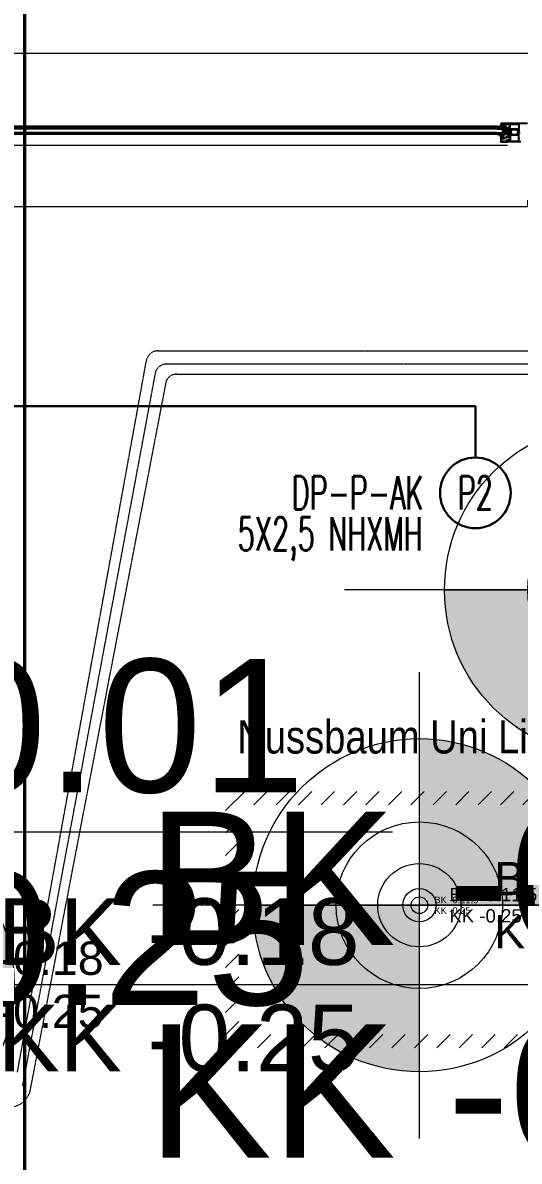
# Model space of a CAD drawing. Extents: x -9058 to 11890, y 0 to 6516.
# Drawn here: x 2071.5 to 2220.5, y 3475.4 to 3817.1 of the extents above; entities that cross this region are included whole.
import ezdxf
from ezdxf.enums import TextEntityAlignment as Align

# ---------------------------------------------------------------- set-up
doc = ezdxf.new("R2010")
doc.units = 0
doc.header["$MEASUREMENT"] = 0
for name, pattern in [('DOT2', [0.125, 0, -0.125]), ('HIDDEN', [0.375, 0.25, -0.125]), ('HIDDEN2', [4.7625, 3.175, -1.5875])]:
    doc.linetypes.add(name, pattern=pattern)
doc.layers.get('0').update_dxf_attribs({"color": 9, "lineweight": 9})
for name, color, linetype, lineweight in [('06D', 9, 'Continuous', 9), ('10', 9, 'Continuous', 9), ('15', 9, 'Continuous', 9), ('20', 9, 'DOT2', 9), ('21', 9, 'Continuous', 9), ('21 @ 1 (1)', 9, 'Continuous', 9), ('21 @ 10 (1)', 9, 'Continuous', 9), ('21 @ 10 (2)', 9, 'Continuous', 9), ('21 @ 2 (1)', 9, 'Continuous', 9), ('21 @ 20', 9, 'Continuous', 9), ('21 @ 5 (1)', 9, 'Continuous', 9), ('21 @ 5 (2)', 9, 'Continuous', 9), ('32-ekipman', 8, 'Continuous', 9), ('40A', 9, 'Continuous', 9), ('E-KABLO', 7, 'Continuous', 30), ('E-YAZI', 7, 'Continuous', 30)]:
    doc.layers.add(name, color=color, linetype=linetype, lineweight=lineweight)
doc.styles.add('Arial', font='arial.ttf', dxfattribs={"height": 2.5})
doc.styles.add('E-YAZI', font='txttw.shx')
doc.styles.add('MuuM_TEXT-STANDART', font='ARIALN.TTF')

# ---------------------------------------------------------------- blocks, each defined once
blk = doc.blocks.new('0a_elevationtarget-p')
h = blk.add_hatch(color=256)
h.paths.add_polyline_path([(2.5, 0, 0.414214), (0, 2.5), (0, 0)])
h.paths.add_polyline_path([(0, 0), (-2.5, 0, 0.414214), (0, -2.5)])
blk.add_line((0, -3.5), (0, 3.5))
blk.add_lwpolyline([(16.605, 0), (-4, 0)])
blk.add_circle((0, 0), 2.5)
at = {"layer": '40A'}
blk.add_lwpolyline([(-2.5, 0), (2.5, 0)], dxfattribs=at)
at = {"style": 'Arial'}
blk.add_attdef('BITMISKOT', text='', height=2, dxfattribs=at).set_placement((4.5, 0), align=Align.BOTTOM_LEFT)
blk.add_attdef('KABAKOT', text='', height=2, dxfattribs=at).set_placement((4.5, -0.592), align=Align.TOP_LEFT)
blk = doc.blocks.new('*U1259')
at = {"layer": '21 @ 10 (1)', "xscale": 10, "yscale": 10, "zscale": 10}
blk.add_blockref('0a_elevationtarget-p', (2248.09, 3646.88), dxfattribs=at).add_auto_attribs({'BITMISKOT': 'BK +0.10', 'KABAKOT': 'KK -0.25'})
at = {"layer": '21 @ 10 (2)', "xscale": 10, "yscale": 10, "zscale": 10}
blk.add_blockref('0a_elevationtarget-p', (2248.09, 3646.88), dxfattribs=at).add_auto_attribs({'BITMISKOT': 'BK +0.10', 'KABAKOT': 'KK -0.25'})
at = {"layer": '21 @ 20', "xscale": 20, "yscale": 20, "zscale": 20}
blk.add_blockref('0a_elevationtarget-p', (2248.09, 3646.88), dxfattribs=at)
blk = doc.blocks.new('*U1244')
at = {"layer": '21 @ 10 (1)', "xscale": 100, "yscale": 100, "zscale": 100}
blk.add_blockref('0a_elevationtarget-p', (-68111.7, -56259.1), dxfattribs=at).add_auto_attribs({'BITMISKOT': 'BK -0.18', 'KABAKOT': 'KK -0.25'})
at = {"layer": '21 @ 10 (2)', "xscale": 100, "yscale": 100, "zscale": 100}
blk.add_blockref('0a_elevationtarget-p', (-68111.7, -56259.1), dxfattribs=at).add_auto_attribs({'BITMISKOT': 'BK -0.18', 'KABAKOT': 'KK -0.25'})
at = {"layer": '21 @ 20', "xscale": 200, "yscale": 200, "zscale": 200}
blk.add_blockref('0a_elevationtarget-p', (-68111.7, -56259.1), dxfattribs=at).add_auto_attribs({'BITMISKOT': 'BK -0.18', 'KABAKOT': 'KK -0.25'})
at = {"layer": '21 @ 5 (1)', "xscale": 50, "yscale": 50, "zscale": 50}
blk.add_blockref('0a_elevationtarget-p', (-68111.7, -56259.1), dxfattribs=at).add_auto_attribs({'BITMISKOT': 'BK -0.18', 'KABAKOT': 'KK -0.25'})
at = {"layer": '21 @ 5 (2)', "xscale": 50, "yscale": 50, "zscale": 50}
blk.add_blockref('0a_elevationtarget-p', (-68111.7, -56259.1), dxfattribs=at).add_auto_attribs({'BITMISKOT': 'BK -0.18', 'KABAKOT': 'KK -0.25'})
blk = doc.blocks.new('*U1245')
at = {"layer": '21 @ 1 (1)', "xscale": 10, "yscale": 10, "zscale": 10}
blk.add_blockref('0a_elevationtarget-p', (-66395.2, -56020.1), dxfattribs=at).add_auto_attribs({'BITMISKOT': 'BK -0.11,5', 'KABAKOT': 'KK -0.25'})
at = {"layer": '21 @ 10 (1)', "xscale": 100, "yscale": 100, "zscale": 100}
blk.add_blockref('0a_elevationtarget-p', (-66395.2, -56020.1), dxfattribs=at).add_auto_attribs({'BITMISKOT': 'BK -0.11,5', 'KABAKOT': 'KK -0.25'})
at = {"layer": '21 @ 10 (2)', "xscale": 100, "yscale": 100, "zscale": 100}
blk.add_blockref('0a_elevationtarget-p', (-66395.2, -56020.1), dxfattribs=at).add_auto_attribs({'BITMISKOT': 'BK -0.11,5', 'KABAKOT': 'KK -0.25'})
at = {"layer": '21 @ 2 (1)', "xscale": 20, "yscale": 20, "zscale": 20}
blk.add_blockref('0a_elevationtarget-p', (-66395.2, -56020.1), dxfattribs=at).add_auto_attribs({'BITMISKOT': 'BK -0.11,5', 'KABAKOT': 'KK -0.25'})
at = {"layer": '21 @ 20', "xscale": 200, "yscale": 200, "zscale": 200}
blk.add_blockref('0a_elevationtarget-p', (-66395.2, -56020.1), dxfattribs=at)
at = {"layer": '21 @ 5 (1)', "xscale": 50, "yscale": 50, "zscale": 50}
blk.add_blockref('0a_elevationtarget-p', (-66395.2, -56020.1), dxfattribs=at).add_auto_attribs({'BITMISKOT': 'BK -0.11,5', 'KABAKOT': 'KK -0.25'})
at = {"layer": '21 @ 5 (2)', "xscale": 50, "yscale": 50, "zscale": 50}
blk.add_blockref('0a_elevationtarget-p', (-66395.2, -56020.1), dxfattribs=at).add_auto_attribs({'BITMISKOT': 'BK -0.11,5', 'KABAKOT': 'KK -0.25'})
blk = doc.blocks.new('*U1246')
at = {"layer": '21 @ 20', "xscale": 200, "yscale": 200, "zscale": 200}
blk.add_blockref('0a_elevationtarget-p', (-69797.3, -55801.2), dxfattribs=at).add_auto_attribs({'BITMISKOT': 'BK+0.01', 'KABAKOT': 'KK -0.25'})
blk = doc.blocks.new('p-mek-zemin')
h = blk.add_hatch()
h.set_pattern_fill('ANSI31', color=256, scale=15, angle=360, style=0)
h.set_pattern_definition([(45, (-68996.216, -61719.7), (-33.67596, 33.67596), [])])
h.paths.add_polyline_path([(-62047.1, -57928.4), (-62047.1, -57158.4), (-62247.1, -57158.4), (-62247.1, -56448.4), (-62047.1, -56448.4), (-62047.1, -55678.4), (-66977.1, -55678.4), (-66977.1, -56448.4), (-62427.1, -56448.4), (-62427.1, -57158.4), (-66977.1, -57158.4), (-66977.1, -57928.4)])
h.paths.add_polyline_path([(-62087.1, -57888.4), (-62087.1, -57198.4), (-62287.1, -57198.4), (-62287.1, -56408.4), (-62087.1, -56408.4), (-62087.1, -55718.4), (-66937.1, -55718.4), (-66937.1, -56408.4), (-62387.1, -56408.4), (-62387.1, -57198.4), (-66937.1, -57198.4), (-66937.1, -57888.4)], flags=16)
at = {"layer": '20', "linetype": 'HIDDEN', "lineweight": 0, "ltscale": 0.5}
for p, q in [((-67180.4, -54356.2), (-63520, -54356.2)), ((-67154.3, -54395.6), (-63520, -54395.6)), ((-67126.9, -54426.2), (-63520, -54426.2))]:
    blk.add_line(p, q, dxfattribs=at)
for points in [[(-67601.9, -56520.7), (-67215.3, -54388.7)], [(-67586, -56561.9), (-67186.1, -54415.9)], [(-67564.6, -56581.9), (-67154.1, -54443.9)]]:
    blk.add_lwpolyline(points, dxfattribs=at)
for centre, radius, start, end in [((-67180.4, -54391.2), 35, 90, 175.8832), ((-67154.3, -54430.6), 35, 90, 155.1932), ((-67123.7, -54461.2), 35, 90, 150.2945), ((-67627.8, -56559.2), 67.1, 282.039, 340.2496)]:
    blk.add_arc(centre, radius, start, end, dxfattribs=at)
at = {"layer": '21', "color": 6, "linetype": 'HIDDEN'}
for name in ['*U1246', '*U1245', '*U1244']:
    blk.add_blockref(name, (0, 0), dxfattribs=at)
at = {"layer": '21', "insert": (-66941.9, -55464.7), "char_height": 100, "width": 4098.824, "attachment_point": 1, "style": 'MuuM_TEXT-STANDART'}
blk.add_mtext('Nussbaum Uni Lift 3500 NT Plus (4700)+ Ön Takım Boşluk Test Cihazı', dxfattribs=at)

msp = doc.modelspace()

# ---------------------------------------------------------------- hatches: boundary and pattern name
at = {"layer": '06D', "lineweight": 25, "ltscale": 0.5}
h = msp.add_hatch(dxfattribs=at)
h.set_pattern_fill('ANSI31', color=256, scale=0.05, angle=450, style=0)
h.set_pattern_definition([(225, (69.3354, 133.83068), (-0.1122532015, 0.1122532015), [])])
edge = h.paths.add_edge_path(flags=16)
edge.add_arc((2215.68, 3786.36), 0.025, 270, 360)
edge.add_line((2215.7, 3786.36), (2215.7, 3786.46))
edge.add_arc((2215.68, 3786.46), 0.025, 0, 90)
edge.add_line((2215.68, 3786.49), (2215.5, 3786.49))
edge.add_arc((2215.5, 3786.46), 0.025, 90, 180)
edge.add_line((2215.47, 3786.46), (2215.47, 3786.36))
edge.add_arc((2215.5, 3786.36), 0.025, 180, 270)
edge.add_line((2215.5, 3786.34), (2215.68, 3786.34))
edge = h.paths.add_edge_path()
edge.add_arc((2215.87, 3786.37), 0.035, 180, 270, ccw=False)
edge.add_line((2215.84, 3786.37), (2215.84, 3786.45))
edge.add_arc((2215.85, 3786.45), 0.015, 137.8308, 180, ccw=False)
edge.add_line((2215.84, 3786.46), (2215.88, 3786.5))
edge.add_arc((2215.85, 3786.53), 0.04, 316.3869, 422.9563)
edge.add_line((2215.87, 3786.56), (2215.78, 3786.61))
edge.add_arc((2215.7, 3786.45), 0.175, 62.9563, 90)
edge.add_line((2215.7, 3786.63), (2215.47, 3786.63))
edge.add_arc((2215.47, 3786.45), 0.175, 90, 117.0437)
edge.add_line((2215.39, 3786.61), (2215.3, 3786.56))
edge.add_arc((2215.32, 3786.53), 0.04, 117.0437, 223.6131)
edge.add_line((2215.29, 3786.5), (2215.33, 3786.46))
edge.add_arc((2215.32, 3786.45), 0.015, 0, 42.1692, ccw=False)
edge.add_line((2215.34, 3786.45), (2215.34, 3786.37))
edge.add_arc((2215.3, 3786.37), 0.035, 270, 360, ccw=False)
edge.add_line((2215.3, 3786.33), (2215.02, 3786.33))
edge.add_arc((2215.02, 3786.29), 0.04, 90, 180)
edge.add_line((2214.98, 3786.29), (2214.98, 3786.15))
edge.add_arc((2215.03, 3786.15), 0.05, 180, 220.0348)
edge.add_line((2214.99, 3786.11), (2215.37, 3785.58))
edge.add_arc((2215.4, 3785.61), 0.04, 220.0348, 393.0043)
edge.add_line((2215.43, 3785.63), (2215.11, 3786.13))
edge.add_arc((2215.16, 3786.17), 0.06, 33.8544, 213.0043, ccw=False)
edge.add_line((2215.21, 3786.2), (2216.05, 3786.2))
edge.add_arc((2216.05, 3786.24), 0.04, 270, 360)
edge.add_line((2216.09, 3786.24), (2216.09, 3786.29))
edge.add_arc((2216.05, 3786.29), 0.04, 360, 450)
edge.add_line((2216.05, 3786.33), (2215.87, 3786.33))
h = msp.add_hatch(dxfattribs=at)
h.set_pattern_fill('ANSI31', color=256, scale=0.05, style=0)
h.set_pattern_definition([(225, (251.79522, -248.68329), (0.1122532015, -0.1122532015), [])])
h.paths.add_polyline_path([(2215.73, 3784.18), (2215.54, 3784.36, -0.203536), (2215.51, 3784.43), (2215.51, 3784.51, -0.380587), (2215.6, 3784.61, 0.061836), (2216.86, 3784.92, 0.189764), (2216.91, 3784.97), (2217.1, 3785.4, -0.285747), (2217.19, 3785.45), (2217.48, 3785.45, -0.414214), (2217.5, 3785.43), (2217.5, 3785.34, -0.414214), (2217.48, 3785.32), (2217.27, 3785.32, 0.414214), (2217.23, 3785.29), (2217.23, 3785.1, 0.414214), (2217.26, 3785.07), (2217.34, 3785.07, 0.414214), (2217.36, 3785.1), (2217.36, 3785.13, -0.414214), (2217.39, 3785.16), (2217.46, 3785.16, -0.296563), (2217.47, 3785.15), (2217.53, 3785.01, -0.104779), (2217.55, 3784.94), (2217.55, 3784.86, 0.081633), (2217.55, 3783.88), (2217.55, 3783.8, -0.104779), (2217.53, 3783.73), (2217.47, 3783.59, -0.296563), (2217.46, 3783.58), (2217.39, 3783.58, -0.414214), (2217.36, 3783.61), (2217.36, 3783.65, 0.414214), (2217.34, 3783.67), (2217.26, 3783.67, 0.414214), (2217.23, 3783.65), (2217.23, 3783.59, -0.414214), (2217.21, 3783.56), (2217.11, 3783.56, -0.328426), (2217.06, 3783.6), (2216.84, 3784.3, 0.309555), (2216.82, 3784.32), (2216.02, 3784.37, -0.394287), (2216, 3784.39, 0.364538), (2215.96, 3784.44, 0.068684), (2215.66, 3784.45, 0.950368), (2215.66, 3784.41, -0.000002), (2215.66, 3784.41), (2215.81, 3784.26, -0.999219)])
h.paths.add_polyline_path([(2217.16, 3784.51), (2217.16, 3784.85, -0.414214), (2217.19, 3784.88), (2217.32, 3784.88, -0.414214), (2217.35, 3784.85), (2217.35, 3784.51, -0.414214), (2217.32, 3784.48), (2217.19, 3784.48, -0.414214)], flags=16)
h.paths.add_polyline_path([(2217.19, 3784.26), (2217.32, 3784.26, -0.414214), (2217.35, 3784.23), (2217.35, 3783.89, -0.414214), (2217.32, 3783.86), (2217.19, 3783.86, -0.414214), (2217.16, 3783.89), (2217.16, 3784.23, -0.414214)], flags=16)

# ---------------------------------------------------------------- linework, layer by layer
at = {"layer": '06D'}
for points in [[(2225.06, 3807.87), (1825.06, 3807.87)], [(1832.78, 3780.34), (2216.99, 3780.34)], [(2223.06, 3763.87), (2223.06, 3761.87), (1827.06, 3761.87), (1827.06, 3763.87)]]:
    msp.add_lwpolyline(points, dxfattribs=at)
at = {"layer": '06D', "lineweight": 25, "ltscale": 0.5}
for points in [[(2214.93, 3786.35, -0.220745), (2214.62, 3785.75, 0.651907), (2214.67, 3785.68, 0.176952), (2214.96, 3786, -0.281357), (2215.11, 3786.09), (2215.19, 3786.09), (2215.2, 3786.09), (2215.21, 3786.09), (2215.22, 3786.09), (2215.22, 3786.08), (2215.23, 3786.08), (2215.24, 3786.07), (2215.24, 3786.07), (2215.25, 3786.06), (2215.25, 3786.05), (2215.25, 3786.04), (2215.25, 3785.96), (2215.25, 3785.96), (2215.25, 3785.96), (2215.25, 3785.95), (2215.26, 3785.95), (2215.26, 3785.95), (2215.26, 3785.95), (2215.26, 3785.94), (2215.27, 3785.94), (2215.27, 3785.94), (2215.35, 3785.94), (2215.36, 3785.94), (2215.36, 3785.94), (2215.36, 3785.94), (2215.36, 3785.95), (2215.37, 3785.95), (2215.37, 3785.95), (2215.37, 3785.95), (2215.37, 3785.96), (2215.37, 3785.96), (2215.37, 3786.04), (2215.37, 3786.05), (2215.37, 3786.05), (2215.38, 3786.06), (2215.38, 3786.07), (2215.39, 3786.07), (2215.39, 3786.08), (2215.4, 3786.08), (2215.41, 3786.09), (2215.42, 3786.09), (2215.43, 3786.09), (2215.44, 3786.09), (2215.44, 3786.08), (2215.45, 3786.08), (2215.46, 3786.07), (2215.46, 3786.07), (2215.47, 3786.06), (2215.47, 3786.05), (2215.47, 3786.04), (2215.47, 3785.96), (2215.47, 3785.96), (2215.47, 3785.96), (2215.47, 3785.95), (2215.48, 3785.95), (2215.48, 3785.95), (2215.48, 3785.95), (2215.48, 3785.94), (2215.49, 3785.94), (2215.49, 3785.94), (2215.57, 3785.94), (2215.58, 3785.94), (2215.58, 3785.94), (2215.58, 3785.94), (2215.58, 3785.95), (2215.59, 3785.95), (2215.59, 3785.95), (2215.59, 3785.95), (2215.59, 3785.96), (2215.59, 3785.96), (2215.59, 3786.04), (2215.59, 3786.05), (2215.59, 3786.05), (2215.6, 3786.06), (2215.6, 3786.07), (2215.61, 3786.07), (2215.61, 3786.08), (2215.62, 3786.08), (2215.63, 3786.09), (2215.64, 3786.09), (2215.65, 3786.09), (2215.66, 3786.09), (2215.66, 3786.08), (2215.67, 3786.08), (2215.68, 3786.07), (2215.68, 3786.07), (2215.69, 3786.06), (2215.69, 3786.05), (2215.69, 3786.04), (2215.69, 3785.96), (2215.69, 3785.96), (2215.69, 3785.96), (2215.69, 3785.95), (2215.7, 3785.95), (2215.7, 3785.95), (2215.7, 3785.95), (2215.7, 3785.94), (2215.71, 3785.94), (2215.71, 3785.94), (2215.79, 3785.94), (2215.8, 3785.94), (2215.8, 3785.94), (2215.8, 3785.94), (2215.8, 3785.95), (2215.81, 3785.95), (2215.81, 3785.95), (2215.81, 3785.95), (2215.81, 3785.96), (2215.81, 3785.96), (2215.81, 3786.04), (2215.81, 3786.05), (2215.81, 3786.05), (2215.82, 3786.06), (2215.82, 3786.07), (2215.83, 3786.07), (2215.83, 3786.08), (2215.84, 3786.08), (2215.85, 3786.09), (2215.86, 3786.09), (2215.87, 3786.09), (2215.88, 3786.09), (2215.88, 3786.08), (2215.89, 3786.08), (2215.9, 3786.07), (2215.9, 3786.07), (2215.91, 3786.06), (2215.91, 3786.05), (2215.91, 3786.04), (2215.91, 3785.96), (2215.91, 3785.96), (2215.91, 3785.96), (2215.91, 3785.95), (2215.92, 3785.95), (2215.92, 3785.95), (2215.92, 3785.95), (2215.92, 3785.94), (2215.93, 3785.94), (2215.93, 3785.94), (2216.01, 3785.94), (2216.02, 3785.94), (2216.02, 3785.94), (2216.02, 3785.94), (2216.02, 3785.95), (2216.03, 3785.95), (2216.03, 3785.95), (2216.03, 3785.95), (2216.03, 3785.96), (2216.03, 3785.96), (2216.03, 3786.3, 0.414214), (2216, 3786.33), (2215.77, 3786.33, -0.414214), (2215.74, 3786.36), (2215.74, 3786.43, -0.291535), (2215.75, 3786.44), (2215.8, 3786.46, 0.613042), (2215.8, 3786.53), (2215.68, 3786.59, 0.127095), (2215.62, 3786.61), (2215.42, 3786.61, 0.127095), (2215.36, 3786.59), (2215.25, 3786.53, 0.585233), (2215.25, 3786.46), (2215.3, 3786.44, -0.167811), (2215.3, 3786.43), (2215.3, 3786.36, -0.414214), (2215.27, 3786.33), (2214.98, 3786.33), (2214.98, 3786.39, 0.394677), (2214.93, 3786.35)], [(2217.55, 3783.88, -0.081633), (2217.55, 3784.86), (2217.55, 3784.94, 0.104779), (2217.53, 3785.01), (2217.47, 3785.15, 0.296563), (2217.46, 3785.16), (2217.39, 3785.16, 0.414214), (2217.36, 3785.13), (2217.36, 3785.1, -0.414214), (2217.34, 3785.07), (2217.26, 3785.07, -0.414214), (2217.23, 3785.1), (2217.23, 3785.29, -0.414214), (2217.27, 3785.32), (2217.48, 3785.32, 0.414214), (2217.5, 3785.34), (2217.5, 3785.43, 0.414214), (2217.48, 3785.45), (2217.19, 3785.45, 0.285747), (2217.1, 3785.4), (2216.91, 3784.97, -0.189764), (2216.86, 3784.92, -0.061836), (2215.6, 3784.61, 0.380587), (2215.51, 3784.51), (2215.51, 3784.43, 0.203536), (2215.54, 3784.36), (2215.73, 3784.18, 0.999219), (2215.81, 3784.26), (2215.66, 3784.41, -0.950364), (2215.66, 3784.45, -0.068684), (2215.96, 3784.44, -0.364538), (2216, 3784.39, 0.394287), (2216.02, 3784.37), (2216.82, 3784.32, -0.309555), (2216.84, 3784.3), (2217.06, 3783.6, 0.328426), (2217.11, 3783.56), (2217.21, 3783.56, 0.414214), (2217.23, 3783.59), (2217.23, 3783.65, -0.414214), (2217.26, 3783.67), (2217.34, 3783.67, -0.414214), (2217.36, 3783.65), (2217.36, 3783.61, 0.414214), (2217.39, 3783.58), (2217.46, 3783.58, 0.296563), (2217.47, 3783.59), (2217.53, 3783.73, 0.104779), (2217.55, 3783.8), (2217.55, 3783.88)]]:
    msp.add_lwpolyline(points, format="xyb", dxfattribs=at)
for points in [[(2215.87, 3786.33, -0.414214), (2215.84, 3786.37), (2215.84, 3786.45, -0.186103), (2215.84, 3786.46), (2215.88, 3786.5, 0.501687), (2215.87, 3786.56), (2215.78, 3786.61, 0.118551), (2215.7, 3786.63), (2215.47, 3786.63, 0.118551), (2215.39, 3786.61), (2215.3, 3786.56, 0.501687), (2215.29, 3786.5), (2215.33, 3786.46, -0.186103), (2215.34, 3786.45), (2215.34, 3786.37, -0.414214), (2215.3, 3786.33), (2215.02, 3786.33, 0.414214), (2214.98, 3786.29), (2214.98, 3786.15, 0.176484), (2214.99, 3786.11), (2215.37, 3785.58, 0.940455), (2215.43, 3785.63), (2215.11, 3786.13, -0.992608), (2215.21, 3786.2), (2216.05, 3786.2, 0.414214), (2216.09, 3786.24), (2216.09, 3786.29, 0.414214), (2216.05, 3786.33)], [(2215.68, 3786.34, 0.414214), (2215.7, 3786.36), (2215.7, 3786.46, 0.414214), (2215.68, 3786.49), (2215.5, 3786.49, 0.414214), (2215.47, 3786.46), (2215.47, 3786.36, 0.414214), (2215.5, 3786.34)], [(2214.99, 3783.34), (2214.99, 3783.12, -0.414214), (2214.96, 3783.09), (2214.92, 3783.09, -0.356389), (2214.82, 3783.17, 0.262181), (2214.31, 3783.76, -0.316752), (2214.29, 3783.79, -0.499585), (2214.33, 3783.82, 0.048291), (2214.88, 3783.68, 0.086497), (2215.98, 3783.68, 0.16681), (2216.21, 3783.79, -0.169383), (2216.23, 3783.81), (2216.24, 3783.81, -0.513067), (2216.29, 3783.74, -0.159858), (2215.71, 3783.36, -0.178819), (2215.35, 3783.34), (2215.33, 3783.36, 0.13005), (2215.28, 3783.37), (2215.02, 3783.37, 0.414214)], [(2217.16, 3784.51, 0.414214), (2217.19, 3784.48), (2217.32, 3784.48, 0.414214), (2217.35, 3784.51), (2217.35, 3784.85, 0.414214), (2217.32, 3784.88), (2217.19, 3784.88, 0.414214), (2217.16, 3784.85)], [(2218.02, 3783.86, 0.131652), (2218.04, 3783.81), (2218.14, 3783.62, -0.131652), (2218.15, 3783.6), (2218.15, 3783.58, -0.414214), (2218.12, 3783.55), (2217.76, 3783.55, -0.414214), (2217.73, 3783.58), (2217.73, 3783.6, -0.131652), (2217.73, 3783.62), (2217.84, 3783.81, 0.131652), (2217.85, 3783.86), (2217.85, 3784.7, 0.131652), (2217.84, 3784.75), (2217.73, 3784.94, -0.131652), (2217.73, 3784.95), (2217.73, 3784.98, -0.414214), (2217.76, 3785.01), (2218.12, 3785.01, -0.414214), (2218.15, 3784.98), (2218.15, 3784.95, -0.131652), (2218.14, 3784.94), (2218.04, 3784.75, 0.131652), (2218.02, 3784.7)], [(2220.09, 3783.86, -0.131652), (2220.08, 3783.81), (2219.97, 3783.62, 0.131652), (2219.97, 3783.6), (2219.97, 3783.58, 0.414214), (2220, 3783.55), (2220.36, 3783.55, 0.414214), (2220.39, 3783.58), (2220.39, 3783.6, 0.131652), (2220.38, 3783.62), (2220.28, 3783.81, -0.131652), (2220.26, 3783.86), (2220.26, 3784.7, -0.131652), (2220.28, 3784.75), (2220.38, 3784.94, 0.131652), (2220.39, 3784.95), (2220.39, 3784.98, 0.414214), (2220.36, 3785.01), (2220, 3785.01, 0.414214), (2219.97, 3784.98), (2219.97, 3784.95, 0.131652), (2219.97, 3784.94), (2220.08, 3784.75, -0.131652), (2220.09, 3784.7)]]:
    msp.add_lwpolyline(points, format="xyb", close=True, dxfattribs=at)
at = {"layer": '10', "lineweight": 25, "ltscale": 0.5}
for p, q in [((2215.46, 3785.31), (2215.46, 3784.11)), ((2216.46, 3785.31), (2216.46, 3784.11))]:
    msp.add_line(p, q, dxfattribs=at)
for points in [[(2223.05, 3786.84), (2215.07, 3786.84, 0.414214), (2215.06, 3786.83), (2215.06, 3786.35, 0.414214), (2215.07, 3786.34), (2215.29, 3786.34, 0.414214), (2215.36, 3786.41), (2215.36, 3786.43, 0.414214), (2215.35, 3786.44), (2215.25, 3786.44, -0.414214), (2215.2, 3786.49), (2215.2, 3786.61, -0.414214), (2215.25, 3786.66), (2215.92, 3786.66, -0.414214), (2215.97, 3786.61), (2215.97, 3786.49, -0.414214), (2215.92, 3786.44), (2215.82, 3786.44, 0.414214), (2215.81, 3786.43), (2215.81, 3786.41, 0.414214), (2215.88, 3786.34), (2216.19, 3786.34, 0.414214), (2216.24, 3786.39), (2216.24, 3786.44), (2216.14, 3786.44, -0.414214), (2216.11, 3786.47), (2216.11, 3786.64), (2216.24, 3786.64), (2216.24, 3786.65), (2216.5, 3786.65), (2216.5, 3786.64), (2216.65, 3786.64), (2216.65, 3786.65), (2216.98, 3786.65), (2216.98, 3786.64), (2217.13, 3786.64), (2217.13, 3786.65), (2217.45, 3786.65, -0.425337), (2217.55, 3786.54), (2217.51, 3785.36, -0.403083), (2217.48, 3785.33), (2217.36, 3785.33, 0.414214), (2217.24, 3785.21), (2217.24, 3785.12, 0.414214), (2217.34, 3785.02), (2217.35, 3785.02, 0.414214), (2217.36, 3785.03), (2217.36, 3785.18, -0.414214), (2217.39, 3785.21), (2217.53, 3785.21, -0.414214), (2217.56, 3785.18), (2217.56, 3784.87), (2217.49, 3784.61, 0.700084), (2217.6, 3784.54), (2217.61, 3784.55), (2217.78, 3784.72, 0.607471), (2217.77, 3784.78, -0.283637), (2217.75, 3784.8), (2217.7, 3784.99, -1.229391), (2217.75, 3785.02), (2218.22, 3785.02), (2218.06, 3784.75, 0.859449), (2218.09, 3784.73), (2218.33, 3784.82), (2218.46, 3785.02), (2219.66, 3785.02), (2219.78, 3784.82), (2220.03, 3784.73, 0.859449), (2220.06, 3784.75), (2219.89, 3785.02), (2220.37, 3785.02, -1.229391), (2220.42, 3784.99), (2220.37, 3784.8, -0.283637), (2220.35, 3784.78, 0.607471), (2220.33, 3784.72), (2220.5, 3784.55), (2220.52, 3784.54, 0.700084), (2220.63, 3784.61)], [(2221.05, 3781.34), (2217.07, 3781.34, -0.414214), (2217.06, 3781.35), (2217.06, 3781.59, -0.414214), (2217.21, 3781.74), (2217.25, 3781.74, -0.414214), (2217.26, 3781.73), (2217.26, 3781.67, -0.366034), (2217.23, 3781.64, 0.365977), (2217.21, 3781.61), (2217.21, 3781.52, 0.414214), (2217.24, 3781.49), (2217.35, 3781.49, 0.365977), (2217.38, 3781.51, -0.365977), (2217.41, 3781.54), (2217.53, 3781.54, 0.414214), (2217.56, 3781.57), (2217.56, 3782.41), (2217.59, 3782.44), (2217.56, 3782.47), (2217.56, 3783.31, 0.414214), (2217.53, 3783.34), (2217.41, 3783.34, -0.365977), (2217.38, 3783.36, 0.365977), (2217.35, 3783.39), (2217.24, 3783.39, 0.414214), (2217.21, 3783.36), (2217.21, 3783.27, 0.365977), (2217.23, 3783.24, -0.366034), (2217.26, 3783.21), (2217.26, 3783.15, -0.414214), (2217.25, 3783.14), (2217.21, 3783.14, -0.414214), (2217.06, 3783.29), (2217.06, 3783.46, -0.414214), (2217.14, 3783.54), (2217.21, 3783.54, 0.414214), (2217.24, 3783.57), (2217.24, 3783.59, -0.414214), (2217.34, 3783.69), (2217.35, 3783.69, -0.414214), (2217.36, 3783.68), (2217.36, 3783.57, 0.414214), (2217.39, 3783.54), (2217.53, 3783.54, 0.414214), (2217.56, 3783.57), (2217.56, 3783.68), (2217.49, 3783.94, -0.700084), (2217.6, 3784.02), (2217.61, 3784.01), (2217.78, 3783.83, -0.607471), (2217.77, 3783.77, 0.283637), (2217.75, 3783.75), (2217.7, 3783.57, 1.229391), (2217.75, 3783.54), (2218.22, 3783.54), (2218.06, 3783.8, -0.713664), (2218.08, 3783.83), (2218.33, 3783.74), (2218.46, 3783.54), (2219.66, 3783.54), (2219.78, 3783.74), (2220.03, 3783.83, -0.713664), (2220.06, 3783.8), (2219.89, 3783.54), (2220.37, 3783.54, 1.229391), (2220.42, 3783.57), (2220.37, 3783.75, 0.283637), (2220.35, 3783.77, -0.607471), (2220.33, 3783.83), (2220.5, 3784.01), (2220.52, 3784.02, -0.700084), (2220.63, 3783.94)]]:
    msp.add_lwpolyline(points, format="xyb", dxfattribs=at)
for points in [[(2215.42, 3786.47, 0.359904), (2215.39, 3786.44), (2215.39, 3786.27, 0.414214), (2215.42, 3786.24), (2215.62, 3786.24, 0.414214), (2215.65, 3786.27), (2215.65, 3786.44, 0.359904), (2215.63, 3786.47, 0.094739)], [(2215.8, 3782.56), (2215.8, 3782.6, 0.414214), (2215.77, 3782.63), (2215.73, 3782.63, 0.414214), (2215.7, 3782.6), (2215.7, 3782.58, -0.414214), (2215.65, 3782.53), (2215.22, 3782.53, -0.414214), (2215.12, 3782.63), (2215.12, 3783.18, -0.414214), (2215.17, 3783.23), (2215.22, 3783.23, -0.127567), (2215.26, 3783.22, 0.09888), (2215.67, 3783.08, -0.367727), (2215.7, 3783.06, 0.399482), (2215.73, 3783.03), (2215.77, 3783.03, 0.414214), (2215.8, 3783.06), (2215.8, 3783.15, 0.400329), (2215.75, 3783.2, -0.114933), (2215.32, 3783.32, 0.127017), (2215.22, 3783.35), (2215.03, 3783.35, 0.414214), (2215, 3783.32), (2215, 3781.38, 0.414214), (2215.03, 3781.35), (2216.95, 3781.35, 0.414214), (2216.98, 3781.38), (2216.98, 3781.44, 0.414214), (2216.95, 3781.47), (2216.93, 3781.47), (2216.93, 3781.77), (2217.2, 3781.77), (2217.22, 3781.73, 0.414214), (2217.26, 3781.72), (2217.43, 3781.82, 0.767327), (2217.42, 3781.89), (2216.91, 3781.89, 0.414214), (2216.81, 3781.79), (2216.81, 3781.52, -0.414214), (2216.76, 3781.47), (2215.17, 3781.47, -0.414214), (2215.12, 3781.52), (2215.12, 3782.31, -0.414214), (2215.22, 3782.41), (2216.14, 3782.41, 0.172094), (2216.34, 3782.48, -0.126051), (2216.7, 3782.65, 0.197455), (2216.9, 3782.78), (2217.01, 3782.93, -0.244698), (2217.16, 3783.01), (2217.44, 3783.01, 0.767327), (2217.46, 3783.11), (2217.27, 3783.22, 0.57735), (2217.22, 3783.2), (2217.22, 3783.13), (2217.16, 3783.13, 0.244698), (2216.91, 3783), (2216.81, 3782.85, -0.197455), (2216.68, 3782.76, 0.126051), (2216.27, 3782.57, -0.178336), (2216.14, 3782.53), (2215.83, 3782.53, -0.414214)], [(2216.36, 3785.18, 0.414214), (2216.33, 3785.21), (2215.59, 3785.21, 0.414214), (2215.56, 3785.18), (2215.56, 3784.24, 0.414214), (2215.59, 3784.21), (2216.33, 3784.21, 0.414214), (2216.36, 3784.24)], [(2217.16, 3783.89, 0.414214), (2217.19, 3783.86), (2217.32, 3783.86, 0.414214), (2217.35, 3783.89), (2217.35, 3784.23, 0.414214), (2217.32, 3784.26), (2217.19, 3784.26, 0.414214), (2217.16, 3784.23)]]:
    msp.add_lwpolyline(points, format="xyb", close=True, dxfattribs=at)
for points in [[(2217.75, 3785.21), (2217.75, 3785.68), (2217.76, 3785.68), (2217.76, 3786.18), (2217.75, 3786.18), (2217.75, 3786.65), (2220.37, 3786.65), (2220.37, 3786.18), (2220.36, 3786.18), (2220.36, 3785.68), (2220.37, 3785.68), (2220.37, 3785.21), (2219.13, 3785.21), (2219.13, 3785.23), (2218.98, 3785.23), (2218.98, 3785.21)], [(2217.76, 3783.34), (2217.76, 3781.54), (2220.36, 3781.54), (2220.36, 3783.34)]]:
    msp.add_lwpolyline(points, close=True, dxfattribs=at)
msp.add_lwpolyline([(2220.56, 3782.47), (2220.53, 3782.44), (2220.56, 3782.41)], dxfattribs=at)
at = {"layer": '15', "lineweight": 25, "ltscale": 0.5}
for p, q in [((2213.88, 3785.65), (2027.35, 3785.65)), ((2213.88, 3785.61), (2027.35, 3785.61)), ((2213.88, 3785.31), (2027.35, 3785.31)), ((2213.88, 3784.11), (2027.35, 3784.11)), ((2213.88, 3785.95), (2027.4, 3785.95)), ((2213.88, 3783.71), (2027.4, 3783.71)), ((2213.88, 3783.71), (2027.86, 3783.71)), ((2213.88, 3785.95), (2216.61, 3785.95)), ((2213.88, 3785.65), (2216.66, 3785.65)), ((2213.88, 3785.61), (2216.66, 3785.61)), ((2213.88, 3785.31), (2216.66, 3785.31)), ((2213.88, 3784.11), (2216.66, 3784.11)), ((2213.88, 3783.71), (2216.15, 3783.71)), ((2213.88, 3783.71), (2216.61, 3783.71)), ((2216.66, 3785.9), (2216.61, 3785.95)), ((2216.66, 3783.76), (2216.61, 3783.71)), ((2216.66, 3785.9), (2216.66, 3785.31)), ((2216.66, 3784.11), (2216.66, 3783.76))]:
    msp.add_line(p, q, dxfattribs=at)
msp.add_arc((2218.41, 3784.71), 1.85, 161.0754, 198.9246, dxfattribs=at)
at = {"layer": '21', "linetype": 'HIDDEN2', "ltscale": 0.1, "const_width": 1}
msp.add_lwpolyline([(1710.38, 3867.87), (2072.08, 3867.87), (2072.08, 3253.49), (1710.38, 3253.49)], close=True, dxfattribs=at)
at = {"layer": 'E-KABLO', "color": 7, "linetype": 'Continuous'}
msp.add_line((2207.36, 3686.62), (2207.36, 3701.99), dxfattribs=at)
msp.add_circle((2207.36, 3676.01), 10.61, dxfattribs=at)
at = {"layer": 'E-YAZI', "color": 6}
msp.add_line((1857.98, 3701.99), (2207.36, 3701.99), dxfattribs=at)

# ---------------------------------------------------------------- block references
at = {"layer": '21', "color": 6, "linetype": 'HIDDEN'}
msp.add_blockref('*U1259', (0, 0), dxfattribs=at)
at = {"layer": '32-ekipman', "xscale": 0.1, "yscale": 0.1, "zscale": 0.1}
msp.add_blockref('p-mek-zemin', (8830.06, 9154.25), dxfattribs=at)

# ---------------------------------------------------------------- texts
at = {"layer": 'E-KABLO', "color": 3, "linetype": 'Continuous', "style": 'E-YAZI', "width": 0.6}
msp.add_text('P2', height=10, dxfattribs=at).set_placement((2207.36, 3676.01), align=Align.MIDDLE_CENTER)
at = {"layer": 'E-YAZI', "color": 3, "style": 'E-YAZI', "width": 0.6}
for s, p in [('DP-P-AK', (2152.2, 3671.01)), ('5X2,5 NHXMH', (2136, 3658.71))]:
    msp.add_text(s, height=10, dxfattribs=at).set_placement(p)

doc.saveas('drawing.dxf')
